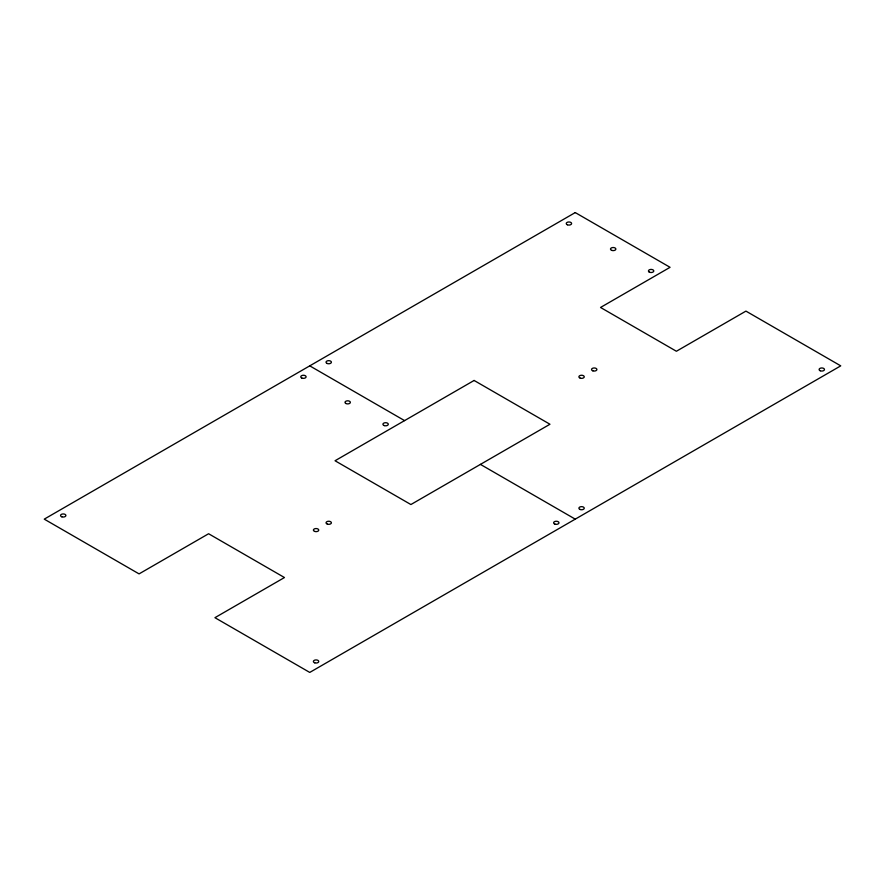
<?xml version="1.0" encoding="UTF-8"?>
<svg xmlns="http://www.w3.org/2000/svg" width="885" height="885" viewBox="0 0 885 885"><rect width="100%" height="100%" fill="white"/><g stroke="black" fill="none" stroke-linecap="round" stroke-linejoin="round"><path stroke-width="1.33" d="M309.75 365.859L404.567 420.607M480.433 464.393L575.25 519.141M575.25 212.577L44.25 519.141L139.067 573.889L208.606 533.744L284.461 577.54L214.933 617.686L309.75 672.423L840.75 365.859L745.933 311.111L676.394 351.256L600.539 307.46L670.067 267.314L575.25 212.577M474.106 380.462L335.039 460.753L410.894 504.538L549.961 424.247L474.106 380.462M567.362 224.779A2.677 1.549 0 0 0 571.599 223.673A2.677 1.549 0 0 0 567.827 222.113A2.677 1.549 0 0 0 567.362 224.779M820.229 370.771A2.677 1.549 0 0 0 824.455 369.653A2.677 1.549 0 0 0 820.683 368.094A2.677 1.549 0 0 0 820.229 370.771M580.007 509.45A2.677 1.549 0 0 0 584.244 508.344A2.677 1.549 0 0 0 580.46 506.784A2.677 1.549 0 0 0 580.007 509.45M327.151 363.469A2.677 1.549 0 0 0 331.388 362.363A2.677 1.549 0 0 0 327.605 360.792A2.677 1.549 0 0 0 327.151 363.469M611.834 250.411A2.677 1.549 0 0 0 615.86 249.072A2.677 1.549 0 0 0 611.834 247.723A2.677 1.549 0 0 0 611.834 250.411M649.214 272.06A2.677 1.549 0 0 0 653.694 271.363A2.677 1.549 0 0 0 650.409 269.471A2.677 1.549 0 0 0 649.214 272.06M580.228 378.149A2.677 1.549 0 0 0 584.255 376.811A2.677 1.549 0 0 0 580.228 375.461A2.677 1.549 0 0 0 580.228 378.149M592.873 370.848A2.677 1.549 0 0 0 596.899 369.51A2.677 1.549 0 0 0 592.873 368.171A2.677 1.549 0 0 0 592.873 370.848M301.862 378.061A2.677 1.549 0 0 0 306.099 376.955A2.677 1.549 0 0 0 302.327 375.395A2.677 1.549 0 0 0 301.862 378.061M554.939 524.13A2.677 1.549 0 0 0 558.966 522.792A2.677 1.549 0 0 0 554.939 521.453A2.677 1.549 0 0 0 554.939 524.13M314.728 662.821A2.677 1.549 0 0 0 318.755 661.482A2.677 1.549 0 0 0 314.728 660.133A2.677 1.549 0 0 0 314.728 662.821M61.873 516.829A2.677 1.549 0 0 0 65.899 515.49A2.677 1.549 0 0 0 61.873 514.152A2.677 1.549 0 0 0 61.873 516.829M345.781 403.449A2.677 1.549 0 0 0 350.272 402.752A2.677 1.549 0 0 0 346.986 400.861A2.677 1.549 0 0 0 345.781 403.449M384.267 425.596A2.677 1.549 0 0 0 388.294 424.247A2.677 1.549 0 0 0 384.267 422.908A2.677 1.549 0 0 0 384.267 425.596M314.728 531.431A2.677 1.549 0 0 0 318.755 530.093A2.677 1.549 0 0 0 314.728 528.754A2.677 1.549 0 0 0 314.728 531.431M327.373 524.13A2.677 1.549 0 0 0 331.399 522.792A2.677 1.549 0 0 0 327.373 521.453A2.677 1.549 0 0 0 327.373 524.13"/></g></svg>
